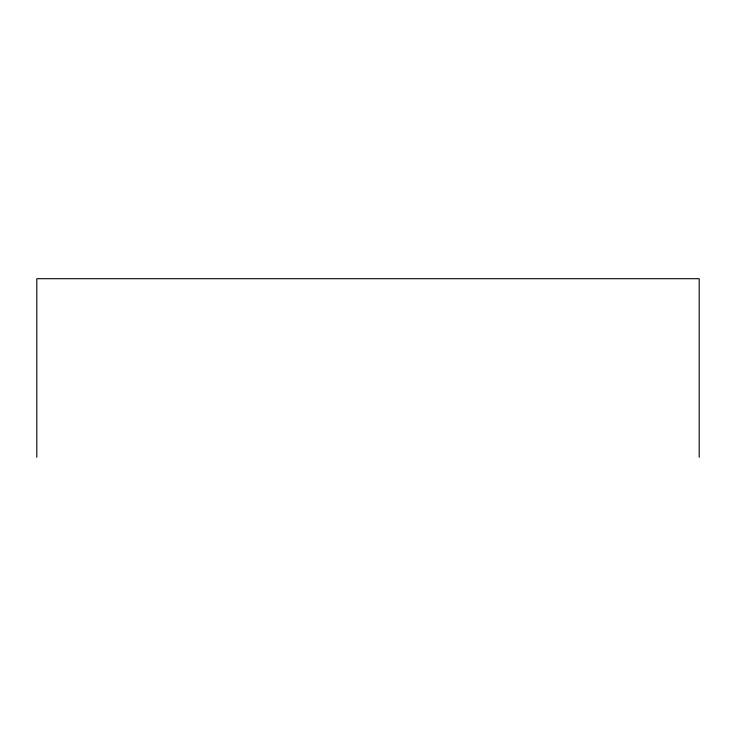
<?xml version="1.0" encoding="UTF-8"?>
<svg xmlns="http://www.w3.org/2000/svg" width="736" height="736" viewBox="0 0 736 736"><rect width="100%" height="100%" fill="white"/><g stroke="black" fill="none" stroke-linecap="round" stroke-linejoin="round"><path stroke-width="1.1" d="M699.2 457.295L699.2 278.705L36.8 278.705L36.8 457.295"/></g></svg>
